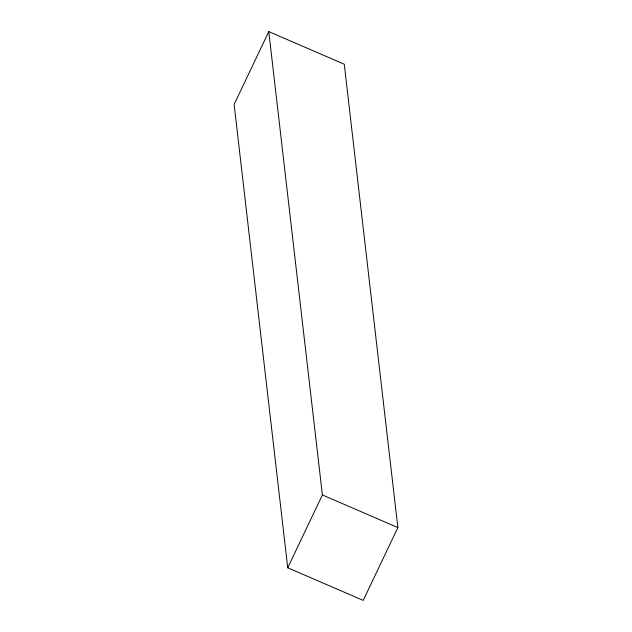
<?xml version="1.0" encoding="UTF-8"?>
<svg xmlns="http://www.w3.org/2000/svg" width="632" height="632" viewBox="0 0 632 632"><rect width="100%" height="100%" fill="white"/><g stroke="black" fill="none" stroke-linecap="round" stroke-linejoin="round"><path stroke-width="0.95" d="M268.782 31.6L234.124 104.43L287.734 567.781L363.218 600.4L397.876 527.57L344.266 64.219L268.782 31.6L322.391 494.951L287.734 567.781M322.391 494.951L397.876 527.57"/></g></svg>
